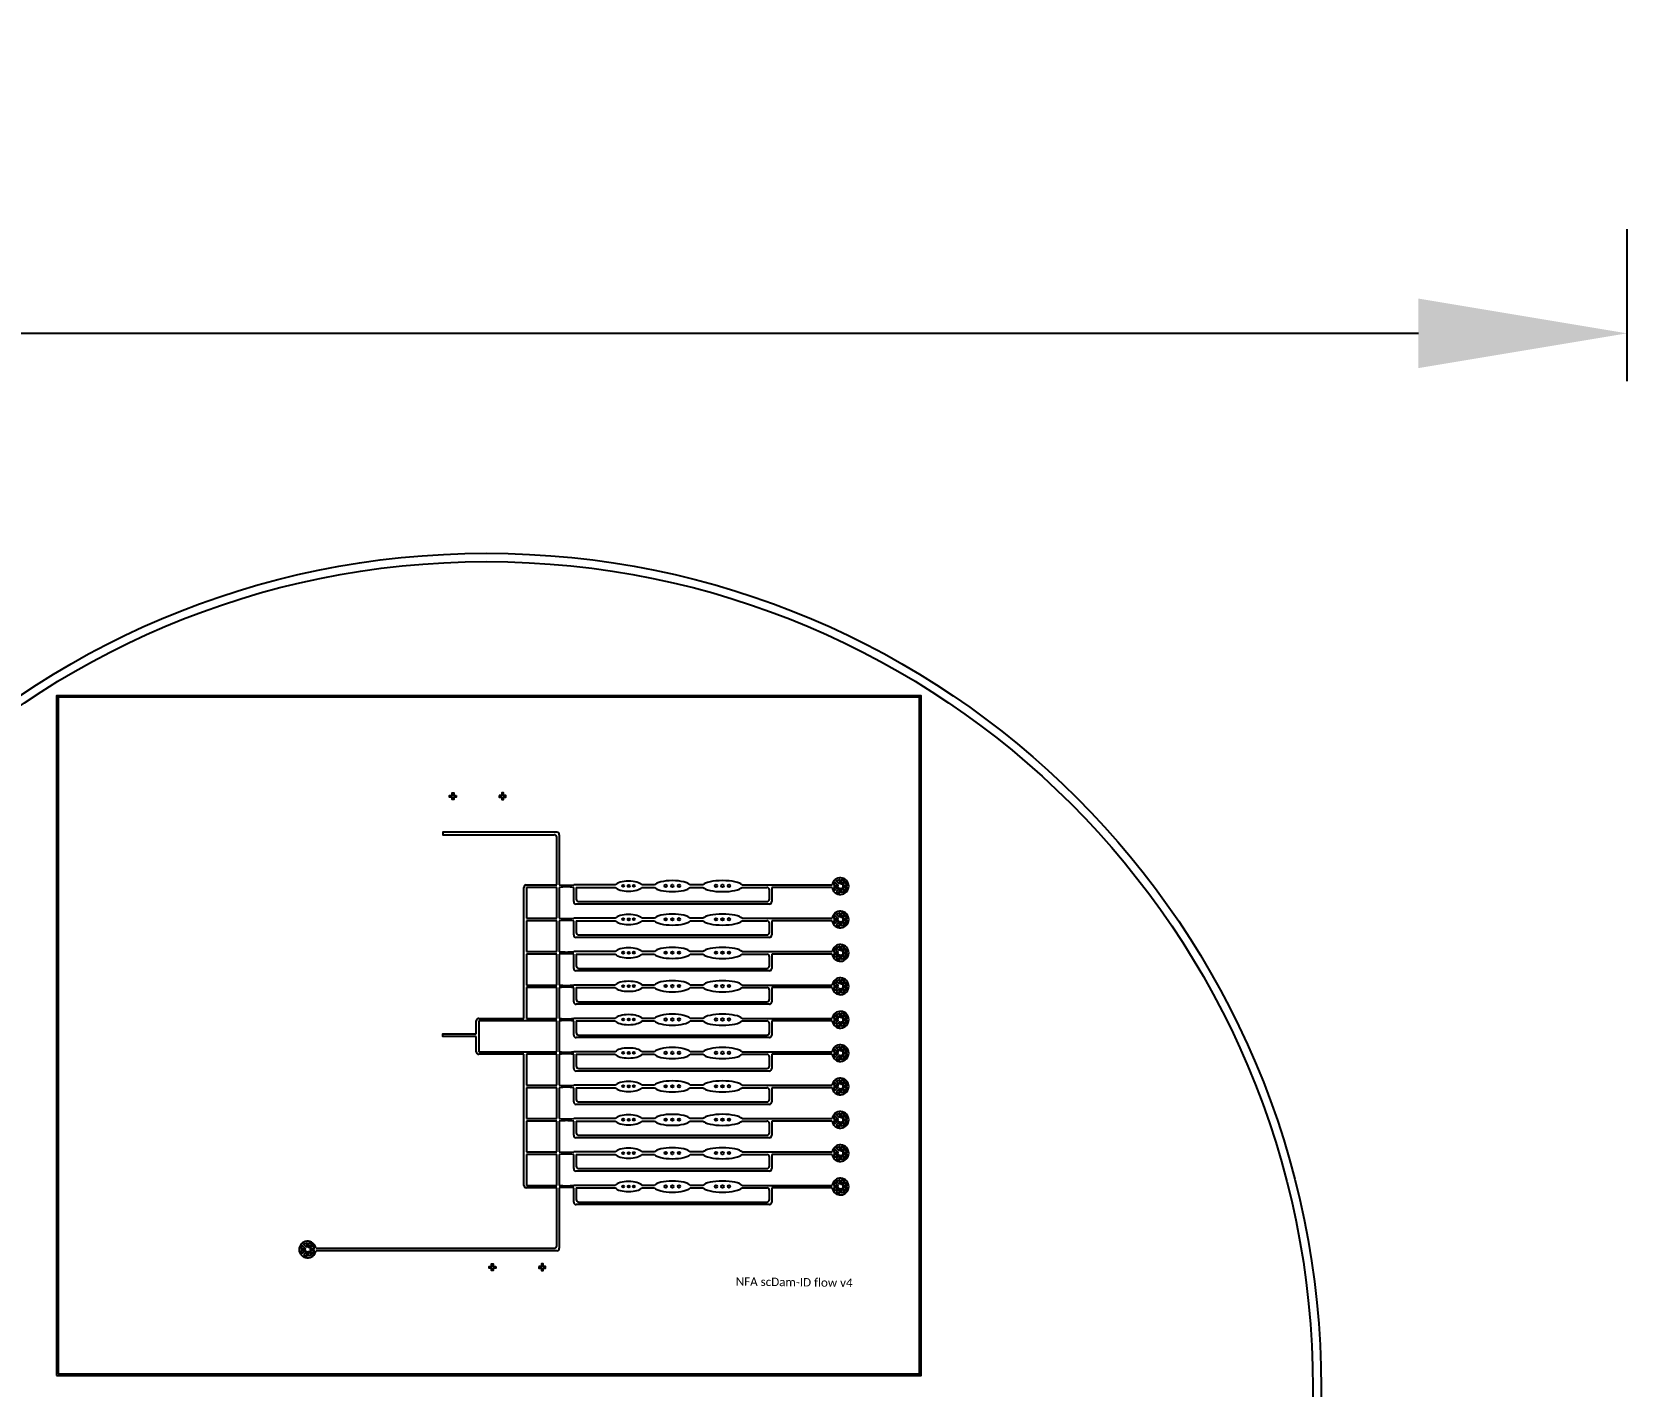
# Model space of a CAD drawing. Extents: x -351702 to -45035, y -35391 to 217623.
# Drawn here: x -140586 to -45035, y 136494 to 217623 of the extents above; entities that cross this region are included whole.
import ezdxf

# ---------------------------------------------------------------- set-up
doc = ezdxf.new("R2010")
doc.units = 13
doc.layers.add('Flow', color=230, linetype='Continuous')
doc.styles.get("Standard").update_dxf_attribs({"font": 'Calibri.ttf'})
doc.dimstyles.new('ISO-25', dxfattribs={"dimtxt": 2.5, "dimasz": 2.5, "dimexe": 1.25, "dimexo": 0.625, "dimtad": 1, "dimtxsty": 'Standard', "dimcen": 2.5, "dimadec": 0, "dimazin": 0, "dimtfac": 1, "dimtmove": 0, "dimatfit": 3, "dimfxl": 1, "dimarcsym": 0})

# ---------------------------------------------------------------- blocks, each defined once
blk = doc.blocks.new('*D98')
at = {"color": 0, "lineweight": -2, "transparency": 16777216}
for p, q in [((-324761, 196694), (-324761, 205815)), ((-45035, 196694), (-45035, 205815)), ((-312261, 199565), (-57535, 199565))]:
    blk.add_line(p, q, dxfattribs=at)
at = {"color": 0, "transparency": 16777216}
for points in [[(-312261, 201648), (-312261, 197482), (-324761, 199565)], [(-57535, 201648), (-57535, 197482), (-45035, 199565)]]:
    blk.add_solid(points, dxfattribs=at)
at = {"layer": 'Defpoints', "color": 0, "transparency": 16777216}
for p in [(-45035, 199565), (-324761, 193569), (-45035, 193569)]:
    blk.add_point(p, dxfattribs=at)
at = {"color": 0, "transparency": 16777216, "insert": (-184898, 209421), "char_height": 12500, "attachment_point": 5}
blk.add_mtext('11"', dxfattribs=at)
blk = doc.blocks.new('*U122')
at = {"layer": 'Flow'}
for centre, radius in [((-3177, 0), 61), ((-2851, -6), 61), ((-2541, 2), 61), ((-630, 0), 75), ((-235, -2), 75), ((162, 2), 75), ((2372, 0), 75), ((2767, -2), 75), ((3163, 2), 75)]:
    blk.add_circle(centre, radius, dxfattribs=at)
blk = doc.blocks.new('*U123')
at = {"layer": 'Flow', "color": 0, "linetype": 'ByBlock', "lineweight": -2, "transparency": 16777216}
for p in [(0, 18008), (0, 16007), (0, 14006), (0, 12005), (0, 10005), (0, 8004), (0, 6003), (0, 4002), (0, 2001), (0, 0)]:
    blk.add_blockref('*U122', p, dxfattribs=at)

msp = doc.modelspace()

# ---------------------------------------------------------------- linework, layer by layer
at = {"layer": 'Flow'}
for p, q in [((-109147.274, 166520.829), (-109147.274, 169377.701)), ((-108997.684, 169527.702), (-108997.635, 166520.829)), ((-111117.209, 158520.829), (-111116.897, 166370.829)), ((-110972.857, 166520.829), (-109147.274, 166520.829)), ((-110972.857, 166520.71), (-110972.857, 166520.829)), ((-110966.902, 166370.829), (-110966.973, 164520.829)), ((-109147.274, 166370.829), (-110966.902, 166370.829)), ((-109147.274, 164520.829), (-109147.274, 166370.829)), ((-108997.635, 166520.829), (-108996.962, 166520.829)), ((-108997.632, 166370.829), (-108997.602, 164520.772)), ((-108996.962, 166370.829), (-108997.632, 166370.829)), ((-108996.962, 166520.829), (-108996.962, 166520.709)), ((-108996.962, 166370.979), (-108996.962, 166370.829)), ((-105642.122, 166520.829), (-108133.015, 166520.829)), ((-108133.015, 166520.734), (-108133.015, 166520.829)), ((-108133.015, 165520.829), (-108133.015, 166370.948)), ((-107983.015, 166370.829), (-107983.015, 165670.829)), ((-107983.015, 166370.829), (-105640.908, 166370.829)), ((-104052.27, 166370.829), (-103297.422, 166370.829)), ((-103297.422, 166520.829), (-104051.056, 166520.829)), ((-100387.963, 166520.829), (-101155.349, 166520.829)), ((-101155.349, 166370.829), (-100387.963, 166370.829)), ((-98050.768, 166520.829), (-92657.708, 166520.829)), ((-98050.768, 166370.829), (-96562.8, 166370.829)), ((-96262.8, 166370.829), (-96262.8, 165520.829)), ((-92657.986, 166370.829), (-96262.8, 166370.829)), ((-96412.8, 165370.829), (-107983.015, 165370.829)), ((-107833.015, 165520.829), (-96562.8, 165520.829)), ((-96412.8, 165670.829), (-96412.8, 166220.829)), ((-110966.979, 164370.829), (-110967.05, 162520.829)), ((-109147.274, 164370.829), (-110966.979, 164370.829)), ((-110966.973, 164520.829), (-109147.274, 164520.829)), ((-109147.274, 162520.829), (-109147.274, 164370.829)), ((-108997.599, 164370.901), (-108997.569, 162520.829)), ((-105642.122, 164520.829), (-108133.015, 164520.829)), ((-108133.015, 164520.734), (-108133.015, 164520.829)), ((-108133.015, 163520.829), (-108133.015, 164370.948)), ((-107983.015, 164370.829), (-107983.015, 163670.829)), ((-107983.015, 164370.829), (-105640.908, 164370.829)), ((-104052.27, 164370.829), (-103297.422, 164370.829)), ((-103297.422, 164520.829), (-104051.056, 164520.829)), ((-100387.963, 164520.829), (-101155.349, 164520.829)), ((-101155.349, 164370.829), (-100387.963, 164370.829)), ((-98050.768, 164520.829), (-92657.708, 164520.829)), ((-98050.768, 164370.829), (-96562.8, 164370.829)), ((-96262.8, 164370.829), (-96262.8, 163520.829)), ((-92657.986, 164370.829), (-96262.8, 164370.829)), ((-107833.015, 163520.829), (-96562.8, 163520.829)), ((-96412.8, 163670.829), (-96412.8, 164220.829)), ((-110967.05, 162520.829), (-109147.274, 162520.829)), ((-108997.569, 162520.829), (-108997.274, 162520.829)), ((-108997.274, 162520.829), (-108997.274, 162520.739)), ((-105642.122, 162520.829), (-108133.015, 162520.829)), ((-108133.015, 162520.734), (-108133.015, 162520.829)), ((-96412.8, 163370.829), (-107983.015, 163370.829)), ((-103297.422, 162520.829), (-104051.056, 162520.829)), ((-100387.963, 162520.829), (-101155.349, 162520.829)), ((-98050.768, 162520.829), (-92657.708, 162520.829)), ((-110967.055, 162370.829), (-110967.126, 160520.829)), ((-109147.274, 162370.829), (-110967.055, 162370.829)), ((-109147.274, 160520.829), (-109147.274, 162370.829)), ((-108997.566, 162370.829), (-108997.536, 160520.829)), ((-108997.274, 162370.829), (-108997.566, 162370.829)), ((-108997.274, 162370.941), (-108997.274, 162370.829)), ((-108133.015, 161520.829), (-108133.015, 162370.948)), ((-107983.015, 162370.829), (-107983.015, 161670.829)), ((-107983.015, 162370.829), (-105640.908, 162370.829)), ((-107833.015, 161520.829), (-96562.8, 161520.829)), ((-104052.27, 162370.829), (-103297.422, 162370.829)), ((-101155.349, 162370.829), (-100387.963, 162370.829)), ((-98050.768, 162370.829), (-96562.8, 162370.829)), ((-96412.8, 161670.829), (-96412.8, 162220.829)), ((-96262.8, 162370.829), (-96262.8, 161520.829)), ((-92657.986, 162370.829), (-96262.8, 162370.829)), ((-96412.8, 161370.829), (-107983.015, 161370.829)), ((-110967.132, 160370.829), (-110967.203, 158520.829)), ((-109147.274, 160370.829), (-110967.132, 160370.829)), ((-110967.126, 160520.829), (-109147.274, 160520.829)), ((-109147.274, 158520.829), (-109147.274, 160370.829)), ((-108997.536, 160520.829), (-108997.274, 160520.829)), ((-108997.534, 160370.829), (-108997.503, 158520.829)), ((-108997.274, 160370.829), (-108997.534, 160370.829)), ((-108997.274, 160520.829), (-108997.274, 160520.739)), ((-108997.274, 160370.941), (-108997.274, 160370.829)), ((-105642.122, 160520.829), (-108133.015, 160520.829)), ((-108133.015, 160520.734), (-108133.015, 160520.829)), ((-108133.015, 159520.829), (-108133.015, 160370.948)), ((-107983.015, 160370.829), (-107983.015, 159670.829)), ((-107983.015, 160370.829), (-105640.908, 160370.829)), ((-104052.27, 160370.829), (-103297.422, 160370.829)), ((-103297.422, 160520.829), (-104051.056, 160520.829)), ((-100387.963, 160520.829), (-101155.349, 160520.829)), ((-101155.349, 160370.829), (-100387.963, 160370.829)), ((-98050.768, 160520.829), (-92657.708, 160520.829)), ((-98050.768, 160370.829), (-96562.8, 160370.829)), ((-96412.8, 159670.829), (-96412.8, 160220.829)), ((-96262.8, 160370.829), (-96262.8, 159520.829)), ((-92657.986, 160370.829), (-96262.8, 160370.829)), ((-96412.8, 159370.829), (-107983.015, 159370.829)), ((-107833.015, 159520.829), (-96562.8, 159520.829)), ((-113973.599, 157595.829), (-113973.532, 158370.829)), ((-113823.532, 158520.829), (-111117.209, 158520.829)), ((-113823.444, 158370.829), (-113822.991, 157595.829)), ((-109147.274, 158370.829), (-113823.444, 158370.829)), ((-110967.203, 158520.829), (-109147.274, 158520.829)), ((-109147.274, 156520.829), (-109147.274, 158370.829)), ((-108997.503, 158520.829), (-108997.274, 158520.829)), ((-108997.501, 158370.829), (-108997.47, 156520.829)), ((-108997.274, 158370.829), (-108997.501, 158370.829)), ((-108997.274, 158520.829), (-108997.274, 158520.739)), ((-108997.274, 158370.941), (-108997.274, 158370.829)), ((-105642.122, 158520.829), (-108133.015, 158520.829)), ((-108133.015, 158520.734), (-108133.015, 158520.829)), ((-108133.015, 157520.829), (-108133.015, 158370.948)), ((-107983.015, 158370.829), (-107983.015, 157670.829)), ((-107983.015, 158370.829), (-105640.908, 158370.829)), ((-104052.27, 158370.829), (-103297.422, 158370.829)), ((-103297.422, 158520.829), (-104051.056, 158520.829)), ((-100387.963, 158520.829), (-101155.349, 158520.829)), ((-101155.349, 158370.829), (-100387.963, 158370.829)), ((-98050.768, 158520.829), (-92657.708, 158520.829)), ((-98050.768, 158370.829), (-96562.8, 158370.829)), ((-96412.8, 157670.829), (-96412.8, 158220.829)), ((-96262.8, 158370.829), (-96262.8, 157520.829)), ((-92657.986, 158370.829), (-96262.8, 158370.829)), ((-113973.691, 156522.019), (-113973.612, 157445.829)), ((-113822.991, 157595.829), (-113822.274, 157595.829)), ((-113822.903, 157445.829), (-113822.362, 156520.829)), ((-113822.274, 157445.829), (-113822.903, 157445.829)), ((-113822.274, 157595.829), (-113822.274, 157445.829)), ((-96412.8, 157370.829), (-107983.015, 157370.829)), ((-107833.015, 157520.829), (-96562.8, 157520.829)), ((-113822.362, 156520.829), (-109147.274, 156520.829)), ((-111115.154, 156370.829), (-113822.274, 156370.829)), ((-111115.154, 148520.829), (-111115.154, 156370.829)), ((-110965.154, 156370.829), (-110965.154, 154520.829)), ((-109147.274, 156370.829), (-110965.154, 156370.829)), ((-109147.274, 154520.829), (-109147.274, 156370.829)), ((-108997.47, 156520.829), (-108997.274, 156520.829)), ((-108997.468, 156370.829), (-108997.438, 154520.829)), ((-108997.274, 156370.829), (-108997.468, 156370.829)), ((-108997.274, 156520.829), (-108997.274, 156520.739)), ((-108997.274, 156370.941), (-108997.274, 156370.829)), ((-105642.122, 156520.829), (-108133.015, 156520.829)), ((-108133.015, 156520.734), (-108133.015, 156520.829)), ((-108133.015, 155520.829), (-108133.015, 156370.948)), ((-107983.015, 156370.829), (-107983.015, 155670.829)), ((-107983.015, 156370.829), (-105640.908, 156370.829)), ((-104052.27, 156370.829), (-103297.422, 156370.829)), ((-103297.422, 156520.829), (-104051.056, 156520.829)), ((-100387.963, 156520.829), (-101155.349, 156520.829)), ((-101155.349, 156370.829), (-100387.963, 156370.829)), ((-98050.768, 156520.829), (-92657.708, 156520.829)), ((-98050.768, 156370.829), (-96562.8, 156370.829)), ((-96412.8, 155670.829), (-96412.8, 156220.829)), ((-96262.8, 156370.829), (-96262.8, 155520.829)), ((-92657.986, 156370.829), (-96262.8, 156370.829)), ((-96412.8, 155370.829), (-107983.015, 155370.829)), ((-107833.015, 155520.829), (-96562.8, 155520.829)), ((-110965.154, 154520.829), (-109147.274, 154520.829)), ((-110965.154, 154370.829), (-110965.154, 152520.829)), ((-109147.274, 154370.829), (-110965.154, 154370.829)), ((-109147.274, 152520.829), (-109147.274, 154370.829)), ((-108997.438, 154520.829), (-108997.274, 154520.829)), ((-108997.435, 154370.829), (-108997.405, 152520.829)), ((-108997.274, 154370.829), (-108997.435, 154370.829)), ((-108997.274, 154520.829), (-108997.274, 154520.739)), ((-108997.274, 154370.941), (-108997.274, 154370.829)), ((-105642.122, 154520.829), (-108133.015, 154520.829)), ((-108133.015, 154520.734), (-108133.015, 154520.829)), ((-108133.015, 153520.829), (-108133.015, 154370.948)), ((-107983.015, 154370.829), (-107983.015, 153670.829)), ((-107983.015, 154370.829), (-105640.908, 154370.829)), ((-104052.27, 154370.829), (-103297.422, 154370.829)), ((-103297.422, 154520.829), (-104051.056, 154520.829)), ((-100387.963, 154520.829), (-101155.349, 154520.829)), ((-101155.349, 154370.829), (-100387.963, 154370.829)), ((-98050.768, 154520.829), (-92657.708, 154520.829)), ((-98050.768, 154370.829), (-96562.8, 154370.829)), ((-96412.8, 153670.829), (-96412.8, 154220.829)), ((-96262.8, 154370.829), (-96262.8, 153520.829)), ((-92657.986, 154370.829), (-96262.8, 154370.829)), ((-96412.8, 153370.829), (-107983.015, 153370.829)), ((-107833.015, 153520.829), (-96562.8, 153520.829)), ((-110965.154, 152520.829), (-109147.274, 152520.829)), ((-110965.154, 152370.829), (-110965.154, 150520.829)), ((-109147.274, 152370.829), (-110965.154, 152370.829)), ((-109147.274, 150520.829), (-109147.274, 152370.829)), ((-108997.405, 152520.829), (-108997.274, 152520.829)), ((-108997.402, 152370.829), (-108997.372, 150520.829)), ((-108997.274, 152370.829), (-108997.402, 152370.829)), ((-108997.274, 152520.829), (-108997.274, 152520.739)), ((-108997.274, 152370.941), (-108997.274, 152370.829)), ((-105642.122, 152520.829), (-108133.015, 152520.829)), ((-108133.015, 152520.734), (-108133.015, 152520.829)), ((-108133.015, 151520.829), (-108133.015, 152370.948)), ((-107983.015, 152370.829), (-107983.015, 151670.829)), ((-107983.015, 152370.829), (-105640.908, 152370.829)), ((-104052.27, 152370.829), (-103297.422, 152370.829)), ((-103297.422, 152520.829), (-104051.056, 152520.829)), ((-100387.963, 152520.829), (-101155.349, 152520.829)), ((-101155.349, 152370.829), (-100387.963, 152370.829)), ((-98050.768, 152520.829), (-92657.708, 152520.829)), ((-98050.768, 152370.829), (-96562.8, 152370.829)), ((-96412.8, 151670.829), (-96412.8, 152220.829)), ((-96262.8, 152370.829), (-96262.8, 151520.829)), ((-92657.986, 152370.829), (-96262.8, 152370.829)), ((-96412.8, 151370.829), (-107983.015, 151370.829)), ((-107833.015, 151520.829), (-96562.8, 151520.829)), ((-110965.154, 150520.829), (-109147.274, 150520.829)), ((-110965.154, 150370.829), (-110965.154, 148520.829)), ((-109147.274, 150370.829), (-110965.154, 150370.829)), ((-109147.274, 148520.829), (-109147.274, 150370.829)), ((-108997.372, 150520.829), (-108997.274, 150520.829)), ((-108997.369, 150370.829), (-108997.339, 148520.829)), ((-108997.274, 150370.829), (-108997.369, 150370.829)), ((-108997.274, 150520.829), (-108997.274, 150520.739)), ((-108997.274, 150370.941), (-108997.274, 150370.829)), ((-105642.122, 150520.829), (-108133.015, 150520.829)), ((-108133.015, 150520.734), (-108133.015, 150520.829)), ((-108133.015, 149520.829), (-108133.015, 150370.948)), ((-107983.015, 150370.829), (-107983.015, 149670.829)), ((-107983.015, 150370.829), (-105640.908, 150370.829)), ((-104052.27, 150370.829), (-103297.422, 150370.829)), ((-103297.422, 150520.829), (-104051.056, 150520.829)), ((-100387.963, 150520.829), (-101155.349, 150520.829)), ((-101155.349, 150370.829), (-100387.963, 150370.829)), ((-98050.768, 150520.829), (-92657.708, 150520.829)), ((-98050.768, 150370.829), (-96562.8, 150370.829)), ((-96412.8, 149670.829), (-96412.8, 150220.829)), ((-96262.8, 150370.829), (-96262.8, 149520.829)), ((-92657.986, 150370.829), (-96262.8, 150370.829)), ((-96412.8, 149370.829), (-107983.015, 149370.829)), ((-107833.015, 149520.829), (-96562.8, 149520.829)), ((-110965.154, 148520.829), (-109147.274, 148520.829)), ((-109147.274, 148370.829), (-110965.154, 148370.829)), ((-109147.274, 144901.224), (-109147.274, 148370.829)), ((-108997.339, 148520.829), (-108997.274, 148520.829)), ((-108997.337, 148370.829), (-108997.277, 144751.226)), ((-108997.274, 148370.829), (-108997.337, 148370.829)), ((-108997.274, 148520.829), (-108997.274, 148520.739)), ((-108997.274, 148370.941), (-108997.274, 148370.829)), ((-105642.122, 148520.829), (-108133.015, 148520.829)), ((-108133.015, 148520.734), (-108133.015, 148520.829)), ((-108133.015, 147520.829), (-108133.015, 148370.948)), ((-107983.015, 148370.829), (-107983.015, 147670.829)), ((-107983.015, 148370.829), (-105640.908, 148370.829)), ((-104052.27, 148370.829), (-103297.422, 148370.829)), ((-103297.422, 148520.829), (-104051.056, 148520.829)), ((-100387.963, 148520.829), (-101155.349, 148520.829)), ((-101155.349, 148370.829), (-100387.963, 148370.829)), ((-98050.768, 148520.829), (-92657.708, 148520.829)), ((-98050.768, 148370.829), (-96562.8, 148370.829)), ((-96412.8, 147670.829), (-96412.8, 148220.829)), ((-96262.8, 148370.829), (-96262.8, 147520.829)), ((-92657.986, 148370.829), (-96262.8, 148370.829)), ((-96412.8, 147370.829), (-107983.015, 147370.829)), ((-107833.015, 147520.829), (-96562.8, 147520.829)), ((-123584.138, 144751.224), (-109297.274, 144751.224)), ((-109147.277, 144601.224), (-123583.575, 144601.224))]:
    msp.add_line(p, q, dxfattribs=at)
for points in [[(-139122.274, 137120.829), (-87322.274, 137120.829), (-87322.274, 177840.163), (-139122.274, 177840.163)], [(-139022.274, 137220.829), (-87422.274, 137220.829), (-87422.274, 177764.206), (-139022.274, 177764.206)], [(-115171.92, 171883.67), (-115171.92, 171783.67), (-115321.92, 171783.67), (-115321.92, 171633.67), (-115421.92, 171633.67), (-115421.92, 171783.67), (-115571.92, 171783.67), (-115571.92, 171883.67), (-115421.92, 171883.67), (-115421.92, 172033.67), (-115321.92, 172033.67), (-115321.92, 171883.67), (-115171.92, 171883.67)], [(-112588.846, 171883.67), (-112588.846, 171783.67), (-112438.846, 171783.67), (-112438.846, 171633.67), (-112338.846, 171633.67), (-112338.846, 171783.67), (-112188.846, 171783.67), (-112188.846, 171883.67), (-112338.846, 171883.67), (-112338.846, 172033.67), (-112438.846, 172033.67), (-112438.846, 171883.67), (-112588.846, 171883.67)], [(-92570.524, 166494.057), (-92290.524, 166494.057), (-92485.524, 166689.057)], [(-92570.524, 166394.057), (-92290.524, 166394.057), (-92485.524, 166199.057)], [(-92220.524, 166564.057), (-92415.524, 166759.057), (-92220.524, 166844.057)], [(-92415.524, 166129.057), (-92220.524, 166044.057), (-92220.524, 166324.057)], [(-92120.524, 166844.057), (-92120.524, 166564.057), (-91915.524, 166769.057)], [(-92120.524, 166044.057), (-92120.524, 166324.057), (-91915.524, 166119.057)], [(-92050.524, 166494.057), (-91770.524, 166494.057), (-91845.524, 166699.057)], [(-92050.524, 166394.057), (-91845.524, 166189.057), (-91770.524, 166394.057)], [(-92570.524, 164494.057), (-92290.524, 164494.057), (-92485.524, 164689.057)], [(-92570.524, 164394.057), (-92290.524, 164394.057), (-92485.524, 164199.057)], [(-92220.524, 164564.057), (-92415.524, 164759.057), (-92220.524, 164844.057)], [(-92120.524, 164844.057), (-92120.524, 164564.057), (-91915.524, 164769.057)], [(-92050.524, 164494.057), (-91770.524, 164494.057), (-91845.524, 164699.057)], [(-92050.524, 164394.057), (-91845.524, 164189.057), (-91770.524, 164394.057)], [(-92415.524, 164129.057), (-92220.524, 164044.057), (-92220.524, 164324.057)], [(-92120.524, 164044.057), (-92120.524, 164324.057), (-91915.524, 164119.057)], [(-92570.524, 162494.057), (-92290.524, 162494.057), (-92485.524, 162689.057)], [(-92220.524, 162564.057), (-92415.524, 162759.057), (-92220.524, 162844.057)], [(-92120.524, 162844.057), (-92120.524, 162564.057), (-91915.524, 162769.057)], [(-92050.524, 162494.057), (-91770.524, 162494.057), (-91845.524, 162699.057)], [(-92570.524, 162394.057), (-92290.524, 162394.057), (-92485.524, 162199.057)], [(-92415.524, 162129.057), (-92220.524, 162044.057), (-92220.524, 162324.057)], [(-92120.524, 162044.057), (-92120.524, 162324.057), (-91915.524, 162119.057)], [(-92050.524, 162394.057), (-91845.524, 162189.057), (-91770.524, 162394.057)], [(-92570.524, 160494.057), (-92290.524, 160494.057), (-92485.524, 160689.057)], [(-92220.524, 160564.057), (-92415.524, 160759.057), (-92220.524, 160844.057)], [(-92120.524, 160844.057), (-92120.524, 160564.057), (-91915.524, 160769.057)], [(-92050.524, 160494.057), (-91770.524, 160494.057), (-91845.524, 160699.057)], [(-92570.524, 160394.057), (-92290.524, 160394.057), (-92485.524, 160199.057)], [(-92415.524, 160129.057), (-92220.524, 160044.057), (-92220.524, 160324.057)], [(-92120.524, 160044.057), (-92120.524, 160324.057), (-91915.524, 160119.057)], [(-92050.524, 160394.057), (-91845.524, 160189.057), (-91770.524, 160394.057)], [(-92570.524, 158494.057), (-92290.524, 158494.057), (-92485.524, 158689.057)], [(-92220.524, 158564.057), (-92415.524, 158759.057), (-92220.524, 158844.057)], [(-92120.524, 158844.057), (-92120.524, 158564.057), (-91915.524, 158769.057)], [(-92050.524, 158494.057), (-91770.524, 158494.057), (-91845.524, 158699.057)], [(-92570.524, 158394.057), (-92290.524, 158394.057), (-92485.524, 158199.057)], [(-92415.524, 158129.057), (-92220.524, 158044.057), (-92220.524, 158324.057)], [(-92120.524, 158044.057), (-92120.524, 158324.057), (-91915.524, 158119.057)], [(-92050.524, 158394.057), (-91845.524, 158189.057), (-91770.524, 158394.057)], [(-92220.524, 156564.057), (-92415.524, 156759.057), (-92220.524, 156844.057)], [(-92120.524, 156844.057), (-92120.524, 156564.057), (-91915.524, 156769.057)], [(-92570.524, 156494.057), (-92290.524, 156494.057), (-92485.524, 156689.057)], [(-92570.524, 156394.057), (-92290.524, 156394.057), (-92485.524, 156199.057)], [(-92415.524, 156129.057), (-92220.524, 156044.057), (-92220.524, 156324.057)], [(-92120.524, 156044.057), (-92120.524, 156324.057), (-91915.524, 156119.057)], [(-92050.524, 156494.057), (-91770.524, 156494.057), (-91845.524, 156699.057)], [(-92050.524, 156394.057), (-91845.524, 156189.057), (-91770.524, 156394.057)], [(-92220.524, 154564.057), (-92415.524, 154759.057), (-92220.524, 154844.057)], [(-92120.524, 154844.057), (-92120.524, 154564.057), (-91915.524, 154769.057)], [(-92570.524, 154494.057), (-92290.524, 154494.057), (-92485.524, 154689.057)], [(-92570.524, 154394.057), (-92290.524, 154394.057), (-92485.524, 154199.057)], [(-92415.524, 154129.057), (-92220.524, 154044.057), (-92220.524, 154324.057)], [(-92120.524, 154044.057), (-92120.524, 154324.057), (-91915.524, 154119.057)], [(-92050.524, 154494.057), (-91770.524, 154494.057), (-91845.524, 154699.057)], [(-92050.524, 154394.057), (-91845.524, 154189.057), (-91770.524, 154394.057)], [(-92570.524, 152494.057), (-92290.524, 152494.057), (-92485.524, 152689.057)], [(-92570.524, 152394.057), (-92290.524, 152394.057), (-92485.524, 152199.057)], [(-92220.524, 152564.057), (-92415.524, 152759.057), (-92220.524, 152844.057)], [(-92415.524, 152129.057), (-92220.524, 152044.057), (-92220.524, 152324.057)], [(-92120.524, 152844.057), (-92120.524, 152564.057), (-91915.524, 152769.057)], [(-92120.524, 152044.057), (-92120.524, 152324.057), (-91915.524, 152119.057)], [(-92050.524, 152494.057), (-91770.524, 152494.057), (-91845.524, 152699.057)], [(-92050.524, 152394.057), (-91845.524, 152189.057), (-91770.524, 152394.057)], [(-92570.524, 150494.057), (-92290.524, 150494.057), (-92485.524, 150689.057)], [(-92570.524, 150394.057), (-92290.524, 150394.057), (-92485.524, 150199.057)], [(-92220.524, 150564.057), (-92415.524, 150759.057), (-92220.524, 150844.057)], [(-92415.524, 150129.057), (-92220.524, 150044.057), (-92220.524, 150324.057)], [(-92120.524, 150844.057), (-92120.524, 150564.057), (-91915.524, 150769.057)], [(-92120.524, 150044.057), (-92120.524, 150324.057), (-91915.524, 150119.057)], [(-92050.524, 150494.057), (-91770.524, 150494.057), (-91845.524, 150699.057)], [(-92050.524, 150394.057), (-91845.524, 150189.057), (-91770.524, 150394.057)], [(-92570.524, 148494.057), (-92290.524, 148494.057), (-92485.524, 148689.057)], [(-92570.524, 148394.057), (-92290.524, 148394.057), (-92485.524, 148199.057)], [(-92220.524, 148564.057), (-92415.524, 148759.057), (-92220.524, 148844.057)], [(-92415.524, 148129.057), (-92220.524, 148044.057), (-92220.524, 148324.057)], [(-92120.524, 148844.057), (-92120.524, 148564.057), (-91915.524, 148769.057)], [(-92120.524, 148044.057), (-92120.524, 148324.057), (-91915.524, 148119.057)], [(-92050.524, 148494.057), (-91770.524, 148494.057), (-91845.524, 148699.057)], [(-92050.524, 148394.057), (-91845.524, 148189.057), (-91770.524, 148394.057)], [(-124473.703, 144725.925), (-124193.703, 144725.925), (-124388.703, 144920.925)], [(-124473.703, 144625.925), (-124193.703, 144625.925), (-124388.703, 144430.925)], [(-124123.703, 144795.925), (-124318.703, 144990.925), (-124123.703, 145075.925)], [(-124318.703, 144360.925), (-124123.703, 144275.925), (-124123.703, 144555.925)], [(-124023.703, 145075.925), (-124023.703, 144795.925), (-123818.703, 145000.925)], [(-124023.703, 144275.925), (-124023.703, 144555.925), (-123818.703, 144350.925)], [(-123953.703, 144725.925), (-123673.703, 144725.925), (-123748.703, 144930.925)], [(-123953.703, 144625.925), (-123748.703, 144420.925), (-123673.703, 144625.925)], [(-112796.87, 143666.114), (-112796.87, 143566.114), (-112946.87, 143566.114), (-112946.87, 143416.114), (-113046.87, 143416.114), (-113046.87, 143566.114), (-113196.87, 143566.114), (-113196.87, 143666.114), (-113046.87, 143666.114), (-113046.87, 143816.114), (-112946.87, 143816.114), (-112946.87, 143666.114), (-112796.87, 143666.114)], [(-110213.796, 143666.114), (-110213.796, 143566.114), (-110063.796, 143566.114), (-110063.796, 143416.114), (-109963.796, 143416.114), (-109963.796, 143566.114), (-109813.796, 143566.114), (-109813.796, 143666.114), (-109963.796, 143666.114), (-109963.796, 143816.114), (-110063.796, 143816.114), (-110063.796, 143666.114), (-110213.796, 143666.114)]]:
    msp.add_lwpolyline(points, close=True, dxfattribs=at)
for points in [[(-109147.686, 169677.701), (-115967.871, 169677.701), (-115967.871, 169527.701), (-109297.274, 169527.701)], [(-113973.612, 157445.829), (-115966.924, 157445.829), (-115966.924, 157595.829), (-113973.599, 157595.829)]]:
    msp.add_lwpolyline(points, dxfattribs=at)
for radius in [50000, 49500]:
    msp.add_circle((-113355.586, 136388.68), radius, dxfattribs=at)
for centre, radius, start, end in [((-109297.274, 169377.701), 150, 0, 90), ((-109147.686, 169527.7), 150.001, 0.00094113, 90), ((-110966.897, 166370.829), 150, 92.277108, 180), ((-108565.115, 170917.052), 4417.502, 264.38990783, 275.61338974), ((-108565.115, 162877.203), 3520.364, 82.94956442, 97.04628613), ((-96562.8, 166220.829), 150, 0, 90), ((-92161.71, 166444.908), 501.775, 188.48991724, 171.29751589), ((-107983.015, 165520.829), 150, 180, 270), ((-107833.015, 165670.829), 150, 180, 270), ((-96562.8, 165670.829), 150, 270, 0), ((-96412.8, 165520.829), 150, 270, 0), ((-108565.115, 168917.052), 4417.502, 264.38157333, 275.61338974), ((-108565.115, 160877.203), 3520.364, 82.94956442, 97.05673339), ((-96562.8, 164220.829), 150, 0, 90), ((-92161.71, 164444.908), 501.775, 188.48991724, 171.29751589), ((-107983.015, 163520.829), 150, 180, 270), ((-107833.015, 163670.829), 150, 180, 270), ((-96562.8, 163670.829), 150, 270, 0), ((-96412.8, 163520.829), 150, 270, 0), ((-108565.115, 166917.052), 4417.502, 264.38584377, 275.61338974), ((-92161.71, 162444.908), 501.775, 188.48991724, 171.29751589), ((-108565.115, 158877.203), 3520.364, 82.94956442, 97.05140009), ((-107983.015, 161520.829), 150, 180, 270), ((-107833.015, 161670.829), 150, 180, 270), ((-96562.8, 162220.829), 150, 0, 90), ((-96562.8, 161670.829), 150, 270, 0), ((-96412.8, 161520.829), 150, 270, 0), ((-92161.71, 160444.908), 501.775, 188.48991724, 171.29751589), ((-108565.115, 164917.052), 4417.502, 264.38584377, 275.61338974), ((-108565.115, 156877.203), 3520.364, 82.94956442, 97.05140009), ((-107833.015, 159670.829), 150, 180, 270), ((-96562.8, 160220.829), 150, 0, 90), ((-96562.8, 159670.829), 150, 270, 0), ((-107983.015, 159520.829), 150, 180, 270), ((-96412.8, 159520.829), 150, 270, 0), ((-92161.71, 158444.908), 501.775, 188.48991724, 171.29751589), ((-113823.532, 158370.829), 150, 90, 180), ((-108565.115, 162917.052), 4417.502, 264.38584377, 275.61338974), ((-108565.115, 154877.203), 3520.364, 82.94956442, 97.05140009), ((-107833.015, 157670.829), 150, 180, 270), ((-96562.8, 158220.829), 150, 0, 90), ((-96562.8, 157670.829), 150, 270, 0), ((-107983.015, 157520.829), 150, 180, 270), ((-96412.8, 157520.829), 150, 270, 0), ((-92161.71, 156444.908), 501.775, 188.48991724, 171.29751589), ((-113825.392, 156519.123), 148.327, 178.88133454, 271.20456317), ((-108565.115, 160917.052), 4417.502, 264.38584377, 275.61338974), ((-108565.115, 152877.203), 3520.364, 82.94956442, 97.05140009), ((-96562.8, 156220.829), 150, 0, 90), ((-107983.015, 155520.829), 150, 180, 270), ((-107833.015, 155670.829), 150, 180, 270), ((-96562.8, 155670.829), 150, 270, 0), ((-96412.8, 155520.829), 150, 270, 0), ((-92161.71, 154444.908), 501.775, 188.48991724, 171.29751589), ((-108565.115, 158917.052), 4417.502, 264.38584377, 275.61338974), ((-108565.115, 150877.203), 3520.364, 82.94956442, 97.05140009), ((-96562.8, 154220.829), 150, 0, 90), ((-107983.015, 153520.829), 150, 180, 270), ((-107833.015, 153670.829), 150, 180, 270), ((-96562.8, 153670.829), 150, 270, 0), ((-96412.8, 153520.829), 150, 270, 0), ((-92161.71, 152444.908), 501.775, 188.48991724, 171.29751589), ((-108565.115, 156917.052), 4417.502, 264.38584377, 275.61338974), ((-108565.115, 148877.203), 3520.364, 82.94956442, 97.05140009), ((-96562.8, 152220.829), 150, 0, 90), ((-107983.015, 151520.829), 150, 180, 270), ((-107833.015, 151670.829), 150, 180, 270), ((-96562.8, 151670.829), 150, 270, 0), ((-96412.8, 151520.829), 150, 270, 0), ((-108565.115, 154917.052), 4417.502, 264.38584377, 275.61338974), ((-108565.115, 146877.203), 3520.364, 82.94956442, 97.05140009), ((-96562.8, 150220.829), 150, 0, 90), ((-92161.71, 150444.908), 501.775, 188.48991724, 171.29751589), ((-107983.015, 149520.829), 150, 180, 270), ((-107833.015, 149670.829), 150, 180, 270), ((-96562.8, 149670.829), 150, 270, 0), ((-96412.8, 149520.829), 150, 270, 0), ((-110965.154, 148520.829), 150, 180, 270), ((-108565.115, 152917.052), 4417.502, 264.38584377, 275.61338974), ((-108565.115, 144877.203), 3520.364, 82.94956442, 97.05140009), ((-96562.8, 148220.829), 150, 0, 90), ((-92161.71, 148444.908), 501.775, 188.48991724, 171.29751589), ((-107983.015, 147520.829), 150, 180, 270), ((-107833.015, 147670.829), 150, 180, 270), ((-96562.8, 147670.829), 150, 270, 0), ((-96412.8, 147520.829), 150, 270, 0), ((-124079.991, 144674.362), 501.775, 8.81124896, 351.61875545), ((-109297.274, 144901.224), 150, 270, 0), ((-109147.277, 144751.224), 150, 270, 0.00094113)]:
    msp.add_arc(centre, radius, start, end, dxfattribs=at)
for centre, major_axis, ratio, start_param, end_param in [((-104846.589, 166446.688), (-821, 0), 0.365408039, 3.391316665, 6.033461295), ((-104846.589, 166446.688), (-821, 0), 0.365408039, 6.538824064, 9.169139204), ((-102226.386, 166445.829), (-1100, 0), 0.299090909, 3.371578277, 6.053199683), ((-102226.386, 166445.829), (-1100, 0), 0.299090909, 6.513170931, 9.194792337), ((-99219.365, 166445.829), (-1200, 0), 0.275, 3.370868857, 6.053909104), ((-99219.365, 166445.829), (-1200, 0), 0.275, 6.51246151, 9.195501758), ((-104846.589, 164446.688), (-821, 0), 0.365408039, 3.391316665, 6.033461295), ((-104846.589, 164446.688), (-821, 0), 0.365408039, 6.538824064, 9.169139204), ((-102226.386, 164445.829), (-1100, 0), 0.299090909, 3.371578277, 6.053199683), ((-102226.386, 164445.829), (-1100, 0), 0.299090909, 6.513170931, 9.194792337), ((-99219.365, 164445.829), (-1200, 0), 0.275, 3.370868857, 6.053909104), ((-99219.365, 164445.829), (-1200, 0), 0.275, 6.51246151, 9.195501758), ((-104846.589, 162446.688), (-821, 0), 0.365408039, 3.391316665, 6.033461295), ((-102226.386, 162445.829), (-1100, 0), 0.299090909, 3.371578277, 6.053199683), ((-99219.365, 162445.829), (-1200, 0), 0.275, 3.370868857, 6.053909104), ((-104846.589, 162446.688), (-821, 0), 0.365408039, 6.538824064, 9.169139204), ((-102226.386, 162445.829), (-1100, 0), 0.299090909, 6.513170931, 9.194792337), ((-99219.365, 162445.829), (-1200, 0), 0.275, 6.51246151, 9.195501758), ((-104846.589, 160446.688), (-821, 0), 0.365408039, 3.391316665, 6.033461295), ((-102226.386, 160445.829), (-1100, 0), 0.299090909, 3.371578277, 6.053199683), ((-99219.365, 160445.829), (-1200, 0), 0.275, 3.370868857, 6.053909104), ((-104846.589, 160446.688), (-821, 0), 0.365408039, 6.538824064, 9.169139204), ((-102226.386, 160445.829), (-1100, 0), 0.299090909, 6.513170931, 9.194792337), ((-99219.365, 160445.829), (-1200, 0), 0.275, 6.51246151, 9.195501758), ((-104846.589, 158446.688), (-821, 0), 0.365408039, 3.391316665, 6.033461295), ((-102226.386, 158445.829), (-1100, 0), 0.299090909, 3.371578277, 6.053199683), ((-99219.365, 158445.829), (-1200, 0), 0.275, 3.370868857, 6.053909104), ((-104846.589, 158446.688), (-821, 0), 0.365408039, 6.538824064, 9.169139204), ((-102226.386, 158445.829), (-1100, 0), 0.299090909, 6.513170931, 9.194792337), ((-99219.365, 158445.829), (-1200, 0), 0.275, 6.51246151, 9.195501758), ((-104846.589, 156446.688), (-821, 0), 0.365408039, 3.391316665, 6.033461295), ((-102226.386, 156445.829), (-1100, 0), 0.299090909, 3.371578277, 6.053199683), ((-99219.365, 156445.829), (-1200, 0), 0.275, 3.370868857, 6.053909104), ((-104846.589, 156446.688), (-821, 0), 0.365408039, 6.538824064, 9.169139204), ((-102226.386, 156445.829), (-1100, 0), 0.299090909, 6.513170931, 9.194792337), ((-99219.365, 156445.829), (-1200, 0), 0.275, 6.51246151, 9.195501758), ((-104846.589, 154446.688), (-821, 0), 0.365408039, 3.391316665, 6.033461295), ((-104846.589, 154446.688), (-821, 0), 0.365408039, 6.538824064, 9.169139204), ((-102226.386, 154445.829), (-1100, 0), 0.299090909, 3.371578277, 6.053199683), ((-102226.386, 154445.829), (-1100, 0), 0.299090909, 6.513170931, 9.194792337), ((-99219.365, 154445.829), (-1200, 0), 0.275, 3.370868857, 6.053909104), ((-99219.365, 154445.829), (-1200, 0), 0.275, 6.51246151, 9.195501758), ((-104846.589, 152446.688), (-821, 0), 0.365408039, 3.391316665, 6.033461295), ((-104846.589, 152446.688), (-821, 0), 0.365408039, 6.538824064, 9.169139204), ((-102226.386, 152445.829), (-1100, 0), 0.299090909, 3.371578277, 6.053199683), ((-102226.386, 152445.829), (-1100, 0), 0.299090909, 6.513170931, 9.194792337), ((-99219.365, 152445.829), (-1200, 0), 0.275, 3.370868857, 6.053909104), ((-99219.365, 152445.829), (-1200, 0), 0.275, 6.51246151, 9.195501758), ((-104846.589, 150446.688), (-821, 0), 0.365408039, 3.391316665, 6.033461295), ((-104846.589, 150446.688), (-821, 0), 0.365408039, 6.538824064, 9.169139204), ((-102226.386, 150445.829), (-1100, 0), 0.299090909, 3.371578277, 6.053199683), ((-102226.386, 150445.829), (-1100, 0), 0.299090909, 6.513170931, 9.194792337), ((-99219.365, 150445.829), (-1200, 0), 0.275, 3.370868857, 6.053909104), ((-99219.365, 150445.829), (-1200, 0), 0.275, 6.51246151, 9.195501758), ((-104846.589, 148446.688), (-821, 0), 0.365408039, 3.391316665, 6.033461295), ((-104846.589, 148446.688), (-821, 0), 0.365408039, 6.538824064, 9.169139204), ((-102226.386, 148445.829), (-1100, 0), 0.299090909, 3.371578277, 6.053199683), ((-102226.386, 148445.829), (-1100, 0), 0.299090909, 6.513170931, 9.194792337), ((-99219.365, 148445.829), (-1200, 0), 0.275, 3.370868857, 6.053909104), ((-99219.365, 148445.829), (-1200, 0), 0.275, 6.51246151, 9.195501758)]:
    msp.add_ellipse(centre, major_axis=major_axis, ratio=ratio, start_param=start_param, end_param=end_param, dxfattribs=at)

# ---------------------------------------------------------------- block references
msp.add_blockref('*U123', (-101987.158, 148454.463), dxfattribs=at)

# ---------------------------------------------------------------- texts
at = {"layer": 'Flow', "insert": (-98420.913, 143016.209), "char_height": 500, "width": 24096.6874, "attachment_point": 1, "rotation": 359.27468067}
msp.add_mtext('NFA scDam-ID flow v4', dxfattribs=at)

# ---------------------------------------------------------------- dimensions: what is measured, and where the dimension line sits
dim = msp.add_linear_dim(base=(-45034.697, 199564.874), p1=(-324760.837, 193568.821), p2=(-45034.697, 193568.821), text='11"', dimstyle='ISO-25', override={"dimscale": 5000})
dim.commit()
dim.dimension.update_dxf_attribs({"geometry": '*D98', "text_midpoint": (-184897.767, 209420.643)})

doc.saveas('drawing.dxf')
